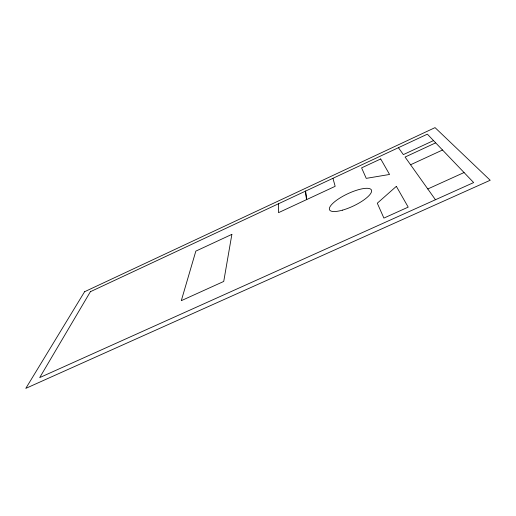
<?xml version="1.0" encoding="UTF-8"?>
<svg xmlns="http://www.w3.org/2000/svg" width="516" height="516" viewBox="0 0 516 516"><rect width="100%" height="100%" fill="white"/><g stroke="black" fill="none" stroke-linecap="round" stroke-linejoin="round"><path stroke-width="0.77" d="M433.511 140.584L403.351 154.613L398.423 147.692M435.672 142.848L405.079 157.051L435.452 199.737M410.568 164.765L442.528 150.014M427.796 188.972L464.058 172.537M332.936 178.31L335.174 186.321L278.524 212.669L278.447 203.781M305.588 191.094L306.736 199.55M305.388 191.184L306.53 199.647M231.871 234.367L223.731 281.446L181.297 300.673L195.835 251.124L231.871 234.367M90.39 291.701L39.693 377.609L473.649 182.574L427.371 134.16L90.39 291.701M84.598 291.727L25.8 388.374L490.2 180.258L435.046 127.626L84.598 291.727M396.346 186.353L377.293 203.214L383.898 218.081L408.201 207.122L396.346 186.353M380.711 158.954L361.593 167.874L366.25 178.362L389.561 174.46L380.711 158.954M342.353 210.186A23.181 6.74 -25.3 0 0 371.455 190.069A23.181 6.74 -25.3 0 0 337.612 199.524A23.181 6.74 -25.3 0 0 342.353 210.186"/></g></svg>
